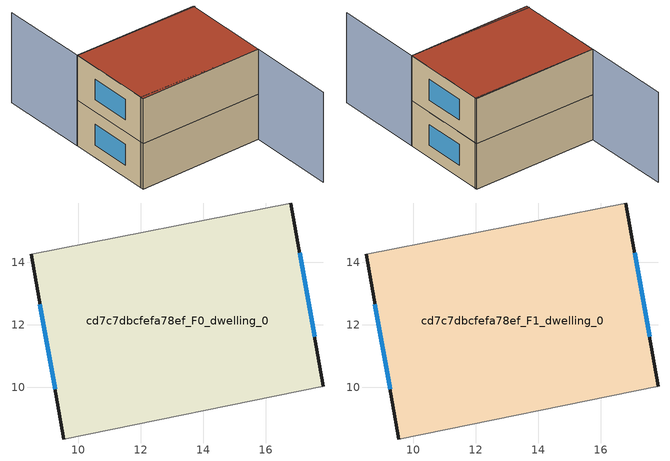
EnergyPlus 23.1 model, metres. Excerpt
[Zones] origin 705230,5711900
cd7c7dbcfefa78ef_F0_dwelling_0
 floor ground (EU_floor_Construction): 16.81,15.9 17.85,10.03 9.55,8.34 8.5,14.26 z0
 wall outside (EU_wall_Construction): 17.85,10.03 16.81,15.9 / 8.5,14.26 9.55,8.34 z0:3
 wall adiabatic (EU_wall_Construction): 16.81,15.9 8.5,14.26 / 9.55,8.34 17.85,10.03 z0:3
 window (EU_Window_Construction): 17.57,11.61 17.09,14.31 / 8.78,12.66 9.26,9.94 z0.81:2.19
cd7c7dbcfefa78ef_F1_dwelling_0
 floor to cd7c7dbcfefa78ef_F0_dwelling_0 (EU_floor_Construction): 16.81,15.9 17.85,10.03 9.55,8.34 8.5,14.26 z3
 wall outside (EU_wall_Construction): 17.85,10.03 16.81,15.9 / 8.5,14.26 9.55,8.34 z3:6
 wall adiabatic (EU_wall_Construction): 16.81,15.9 8.5,14.26 / 9.55,8.34 17.85,10.03 z3:6
 window (EU_Window_Construction): 17.57,11.61 17.09,14.31 / 8.78,12.66 9.26,9.94 z3.81:5.19
 roof outside (EU_roof_Construction): 17.85,10.03 16.81,15.9 8.5,14.26 9.55,8.34 z6
shading: 9.51,8.54 17.85,10.03 / 17.85,10.03 18.9,4.16 / 16.88,15.82 8.5,14.26 / 8.5,14.26 7.41,20.12 z0:6
[Building]
EU S2 Campaign: North Axis=0; Terrain=City; Solar Distribution=FullExterior
[Site:Location]
London: Latitude=51.5; Longitude=-0.5; Time Zone=0; Elevation=25
[SizingPeriod:WeatherFileDays]
AnnualSizingPeriod: Begin Month=1; Begin Day of Month=1; End Month=12; End Day of Month=31; Day of Week for Start Day=Monday; Use Weather File Daylight Saving Period=No; Use Weather File Rain and Snow Indicators=No
[MATERIAL]
EU_InternalMass_Material: Roughness=MediumRough; Thickness=0.1; Conductivity=1; Density=1800; Specific Heat=900; Thermal Absorptance=0.9; Solar Absorptance=0.7; Visible Absorptance=0.7
[MATERIAL:NOMASS] Roughness=MediumRough; Thermal Absorptance=0.9; Solar Absorptance=0.7; Visible Absorptance=0.7
Name | Thermal Resistance
EU_wall_NoMass | 0.727863
EU_roof_NoMass | 0.773354
EU_floor_NoMass | 1.79329
[WINDOWMATERIAL:SIMPLEGLAZINGSYSTEM]
EU_Window_SimpleGlazing: UFactor=2.58614; Solar Heat Gain Coefficient=0.76; Visible Transmittance=0.76
[CONSTRUCTION]
EU_wall_Construction: EU_wall_NoMass
EU_roof_Construction: EU_roof_NoMass
EU_floor_Construction: EU_floor_NoMass
EU_Window_Construction: EU_Window_SimpleGlazing
EU_InternalMass_Construction: EU_InternalMass_Material
[ZONE] Type=1; Multiplier=1; Ceiling Height=autocalculate; Volume=152.098; Floor Area=autocalculate; Part of Total Floor Area=Yes
cd7c7dbcfefa78ef_F0_dwelling_0; cd7c7dbcfefa78ef_F1_dwelling_0
[INTERNALMASS] Construction=EU_InternalMass_Construction; Surface Area=50.6998
Name | Zone or ZoneList
cd7c7dbcfefa78ef_F0_dwelling_0_EU_InternalMass | cd7c7dbcfefa78ef_F0_dwelling_0
cd7c7dbcfefa78ef_F1_dwelling_0_EU_InternalMass | cd7c7dbcfefa78ef_F1_dwelling_0
[OTHEREQUIPMENT] Fuel Type=Electricity; Design Level Calculation Method=Watts/Area; Power per Zone Floor Area=1; Fraction Latent=0; Fraction Radiant=0; Fraction Lost=0; Carbon Dioxide Generation Rate=0; EndUse Subcategory=EU_Step8_InternalGains
Name | Zone or ZoneList or Space or SpaceList | Schedule
EU_Step8_InternalGain_cd7c7dbcfefa78ef_F0_dwelling_0_f000 | cd7c7dbcfefa78ef_F0_dwelling_0 | EU_Step8_GainSchedule_cd7c7dbcfefa78ef_F0_dwelling_0_f000
EU_Step8_InternalGain_cd7c7dbcfefa78ef_F1_dwelling_0_f000 | cd7c7dbcfefa78ef_F1_dwelling_0 | EU_Step8_GainSchedule_cd7c7dbcfefa78ef_F1_dwelling_0_f000
[ZONEVENTILATION:DESIGNFLOWRATE] Schedule=EU_AlwaysOn; Design Flow Rate Calculation Method=AirChanges/Hour; Air Changes per Hour=0.484901; Ventilation Type=Natural; Fan Pressure Rise=0; Fan Total Efficiency=1; Constant Term Coefficient=1; Temperature Term Coefficient=0; Velocity Term Coefficient=0; Velocity Squared Term Coefficient=0; Minimum Indoor Temperature=-100; Maximum Indoor Temperature=100; Delta Temperature=-100; Minimum Outdoor Temperature=-100; Maximum Outdoor Temperature=100; Maximum Wind Speed=40
Name | Zone or ZoneList or Space or SpaceList
EU_ConstantAir_cd7c7dbcfefa78ef_F0_dwelling_0 | cd7c7dbcfefa78ef_F0_dwelling_0
EU_ConstantAir_cd7c7dbcfefa78ef_F1_dwelling_0 | cd7c7dbcfefa78ef_F1_dwelling_0
[HVACTEMPLATE:THERMOSTAT] Constant Heating Setpoint=20; Constant Cooling Setpoint=50
EU_HeatOnly_cd7c7dbcfefa78ef_F0_dwelling_0; EU_HeatOnly_cd7c7dbcfefa78ef_F1_dwelling_0
[HVACTEMPLATE:ZONE:IDEALLOADSAIRSYSTEM] System Availability Schedule=EU_AlwaysOn; Maximum Heating Supply Air Temperature=50; Minimum Cooling Supply Air Temperature=13; Maximum Heating Supply Air Humidity Ratio=0.0156; Minimum Cooling Supply Air Humidity Ratio=0.0077; Heating Limit=NoLimit; Cooling Limit=NoLimit; Heating Availability Schedule=EU_AlwaysOn; Cooling Availability Schedule=EU_CoolingOff; Dehumidification Control Type=ConstantSensibleHeatRatio; Cooling Sensible Heat Ratio=0.7; Dehumidification Setpoint=60; Humidification Control Type=None; Humidification Setpoint=30; Outdoor Air Method=None; Outdoor Air Flow Rate per Person=0.00944; Outdoor Air Flow Rate per Zone Floor Area=0; Outdoor Air Flow Rate per Zone=0; Demand Controlled Ventilation Type=None; Outdoor Air Economizer Type=NoEconomizer; Heat Recovery Type=None; Sensible Heat Recovery Effectiveness=0.7; Latent Heat Recovery Effectiveness=0.65
Name | Template Thermostat
cd7c7dbcfefa78ef_F0_dwelling_0 | EU_HeatOnly_cd7c7dbcfefa78ef_F0_dwelling_0
cd7c7dbcfefa78ef_F1_dwelling_0 | EU_HeatOnly_cd7c7dbcfefa78ef_F1_dwelling_0
[SIZING:ZONE] Zone Cooling Design Supply Air Temperature Input Method=SupplyAirTemperature; Zone Cooling Design Supply Air Temperature=13; Zone Heating Design Supply Air Temperature Input Method=SupplyAirTemperature; Zone Heating Design Supply Air Temperature=50; Zone Cooling Design Supply Air Humidity Ratio=0.008; Zone Heating Design Supply Air Humidity Ratio=0.008; Cooling Design Air Flow Method=DesignDay; Cooling Design Air Flow Rate=0; Cooling Minimum Air Flow per Zone Floor Area=0.000762; Cooling Minimum Air Flow=0; Cooling Minimum Air Flow Fraction=0.2; Heating Design Air Flow Method=DesignDay; Heating Design Air Flow Rate=0; Heating Maximum Air Flow per Zone Floor Area=0.002032; Heating Maximum Air Flow=0.141576; Heating Maximum Air Flow Fraction=0.3; Account for Dedicated Outdoor Air System=No; Dedicated Outdoor Air System Control Strategy=NeutralSupplyAir; Dedicated Outdoor Air Low Setpoint Temperature for Design=autosize; Dedicated Outdoor Air High Setpoint Temperature for Design=autosize; Zone Load Sizing Method=Sensible Load Only No Latent Load; Zone Latent Cooling Design Supply Air Humidity Ratio Input Method=HumidityRatioDifference; Zone Cooling Design Supply Air Humidity Ratio Difference=0.005; Zone Latent Heating Design Supply Air Humidity Ratio Input Method=HumidityRatioDifference; Zone Humidification Design Supply Air Humidity Ratio Difference=0.005
cd7c7dbcfefa78ef_F0_dwelling_0; cd7c7dbcfefa78ef_F1_dwelling_0
[SCHEDULE:CONSTANT]
Name | Hourly Value
EU_AlwaysOn | 1
EU_CoolingOff | 0
[SCHEDULE:FILE] Column Number=1; Rows to Skip at Top=0; Number of Hours of Data=8760; Column Separator=Comma; Interpolate to Timestep=No; Minutes per Item=60; Adjust Schedule for Daylight Savings=Yes
Name | File
EU_Step8_GainSchedule_cd7c7dbcfefa78ef_F0_dwelling_0_f000 | ../../schedules/cd7c7dbcfefa78ef/cd7c7dbcfefa78ef_F0_dwelling_0_f000_gain.csv
EU_Step8_GainSchedule_cd7c7dbcfefa78ef_F1_dwelling_0_f000 | ../../schedules/cd7c7dbcfefa78ef/cd7c7dbcfefa78ef_F1_dwelling_0_f000_gain.csv
